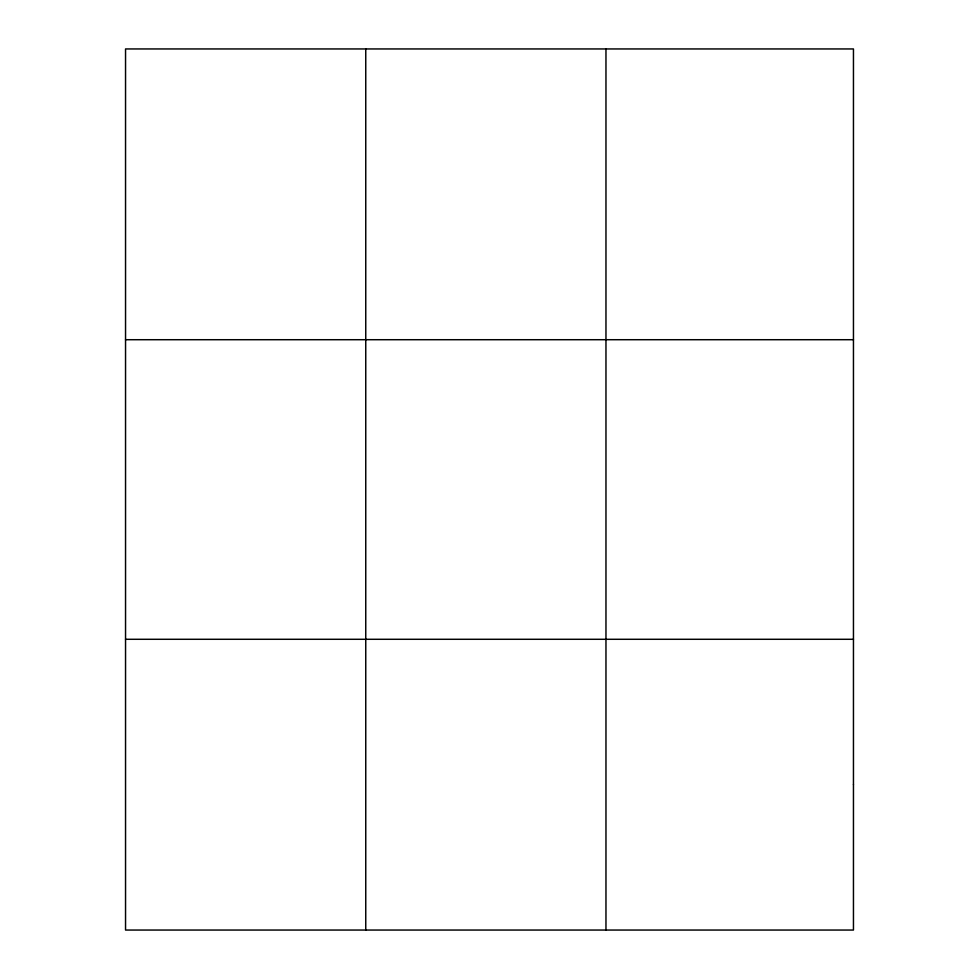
<?xml version="1.0" encoding="UTF-8"?>
<svg xmlns="http://www.w3.org/2000/svg" width="979" height="979" viewBox="0 0 979 979"><rect width="100%" height="100%" fill="white"/><g stroke="black" fill="none" stroke-linecap="round" stroke-linejoin="round"><path stroke-width="1.47" d="M365.754 930.05L365.754 48.95M605.964 930.05L605.964 48.95M125.545 339.713L853.455 339.713M125.545 639.287L853.455 639.287M853.455 784.668L853.455 930.05L125.545 930.05L125.545 48.95L853.455 48.95L853.455 784.668"/></g></svg>
